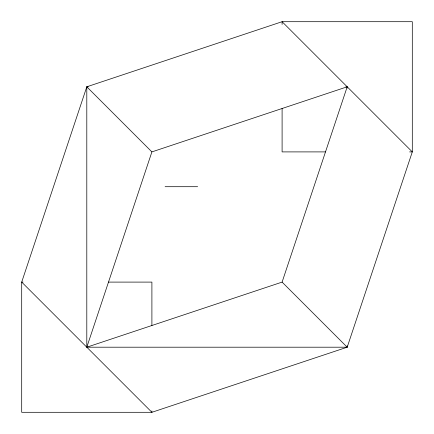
<?xml version="1.0" encoding="UTF-8"?>
<svg xmlns="http://www.w3.org/2000/svg" width="434" height="434" viewBox="0 0 434 434"><rect width="100%" height="100%" fill="white"/><g stroke="black" fill="none" stroke-linecap="round" stroke-linejoin="round"><path stroke-width="0.65" d="M88.156 86.8L86.8 86.8L21.7 282.1L21.7 412.3L151.9 412.3L347.2 347.2L412.3 151.9L412.3 21.7L282.1 21.7L86.8 86.8L86.8 347.2L347.2 347.2L347.2 345.844M347.2 88.156L347.2 86.8L151.9 151.9L86.8 347.2L282.1 282.1L347.2 86.8L345.844 86.8M325.5 151.9L282.1 151.9L282.1 108.5M409.587 151.9L412.3 151.9L282.1 21.7L282.1 24.412M165.099 186.701L197.649 186.701M23.056 282.1L21.7 282.1L151.9 412.3L151.9 410.944M108.5 282.1L151.9 282.1L151.9 325.5M86.8 86.8L151.9 151.9M282.1 282.1L347.2 347.2"/></g></svg>
